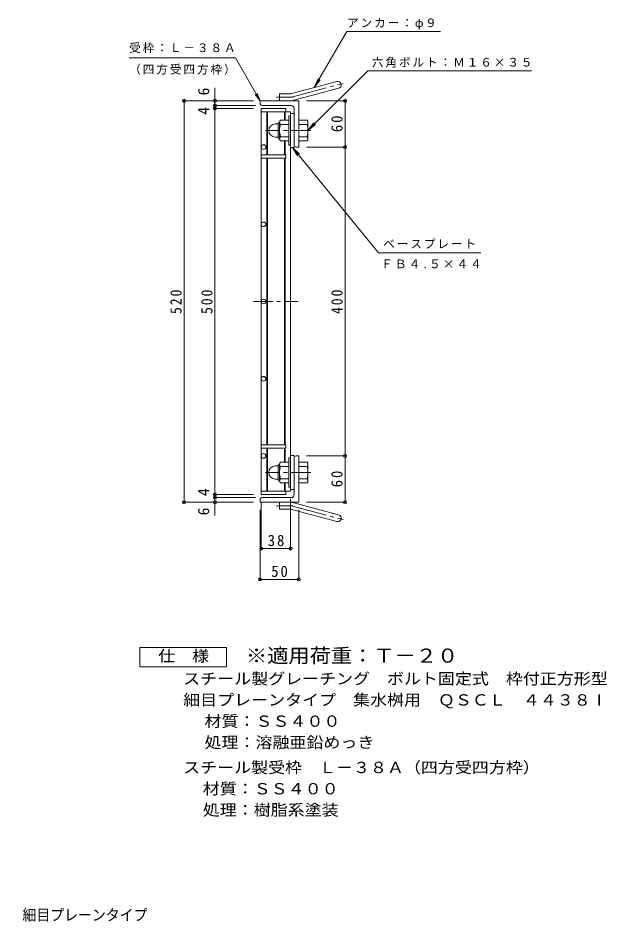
# Model space of a CAD drawing. Units: millimetres at full size, sheet at 1:5. Extents: x -900 to 798, y -688 to 624.
# Drawn here: x 35 to 798, y -664 to 507 of the extents above; entities that cross this region are included whole.
import ezdxf
from ezdxf.enums import TextEntityAlignment as Align

# ---------------------------------------------------------------- set-up
doc = ezdxf.new("R2010")
doc.units = ezdxf.units.MM
doc.header["$LTSCALE"] = 5
doc.header["$PDMODE"] = 32
doc.header["$PDSIZE"] = 4
doc.linetypes.add('CHAIN1', pattern=[8, 5, -1, 1, -1])
doc.linetypes.add('CHAIN2', pattern=[12, 9, -1, 1, -1])
for name, color, linetype, lineweight in [('E-1', 2, 'Continuous', 9), ('E-2', 3, 'Continuous', 9), ('E-4', 7, 'Continuous', 9), ('E-5', 7, 'Continuous', 9), ('F-5_F-5ﾚｲﾔ', 2, 'Continuous', 9)]:
    doc.layers.add(name, color=color, linetype=linetype, lineweight=lineweight)
doc.styles.add('ＭＳ ゴシック', font='')
doc.styles.get('ＭＳ ゴシック').set_extended_font_data('MS Gothic')

msp = doc.modelspace()

# ---------------------------------------------------------------- linework, layer by layer
at = {"layer": 'E-1'}
for p, q in [((389.923, 409.055), (448.114, 424.647)), ((392.252, 400.362), (450.443, 415.954)), ((348.778, 396.249), (348.778, 399.749)), ((398.778, 399.749), (348.778, 399.749)), ((373.778, 399.749), (373.778, 408.749)), ((387.594, 408.749), (373.778, 408.749)), ((398.778, 399.749), (398.778, 339.749)), ((388.778, 393.749), (351.278, 393.749)), ((392.778, 389.749), (392.778, 342.249)), ((385.978, 374.749), (375.017, 374.749)), ((385.978, 380.249), (385.978, 342.249)), ((388.278, 380.249), (385.978, 380.249)), ((398.778, 374.749), (409.74, 374.749)), ((368.468, 369.749), (371.978, 369.749)), ((371.978, 352.049), (371.978, 370.449)), ((373.778, 372.249), (373.979, 372.249)), ((373.979, 371.999), (373.979, 350.499)), ((385.978, 369.249), (375.017, 369.249)), ((398.778, 369.249), (409.74, 369.249)), ((410.979, 372.249), (410.779, 372.249)), ((410.779, 371.999), (410.779, 350.499)), ((368.479, 352.749), (371.978, 352.749)), ((385.978, 353.249), (375.017, 353.249)), ((398.778, 353.249), (409.74, 353.249)), ((373.778, 350.249), (373.979, 350.249)), ((385.978, 347.749), (375.017, 347.749)), ((388.278, 342.249), (385.978, 342.249)), ((395.278, 339.749), (398.778, 339.749)), ((398.778, 347.749), (409.74, 347.749)), ((410.979, 350.249), (410.779, 350.249)), ((385.978, -68.25), (375.017, -68.25)), ((385.978, -100.75), (385.978, -62.75)), ((388.278, -62.75), (385.978, -62.75)), ((392.778, -110.25), (392.778, -62.75)), ((395.278, -60.25), (398.778, -60.25)), ((398.778, -120.25), (398.778, -60.25)), ((398.778, -68.25), (409.74, -68.25)), ((368.479, -73.25), (371.978, -73.25)), ((371.978, -72.55), (371.978, -90.95)), ((373.778, -70.75), (373.979, -70.75)), ((373.979, -92.5), (373.979, -71)), ((385.978, -73.75), (375.017, -73.75)), ((398.778, -73.75), (409.74, -73.75)), ((410.979, -70.75), (410.779, -70.75)), ((410.779, -92.5), (410.779, -71)), ((368.468, -90.25), (371.978, -90.25)), ((373.778, -92.75), (373.979, -92.75)), ((385.978, -89.75), (375.017, -89.75)), ((398.778, -89.75), (409.74, -89.75)), ((410.979, -92.75), (410.779, -92.75)), ((385.978, -95.25), (375.017, -95.25)), ((388.278, -100.75), (385.978, -100.75)), ((398.778, -95.25), (409.74, -95.25)), ((348.778, -116.75), (348.778, -120.25)), ((388.778, -114.25), (351.278, -114.25)), ((398.778, -120.25), (348.778, -120.25)), ((373.778, -120.25), (373.778, -129.25)), ((392.252, -120.863), (450.443, -136.456)), ((387.594, -129.25), (373.778, -129.25)), ((389.923, -129.557), (448.114, -145.149))]:
    msp.add_line(p, q, dxfattribs=at)
at = {"layer": 'E-1', "linetype": 'CHAIN2'}
for p, q in [((391.087, 404.709), (456.254, 422.17)), ((387.593, 404.249), (369.973, 404.249)), ((387.593, -124.75), (369.973, -124.75)), ((391.087, -125.21), (456.254, -142.671))]:
    msp.add_line(p, q, dxfattribs=at)
at = {"layer": 'E-1', "linetype": 'CHAIN1'}
for p, q in [((414.284, 361.249), (355.677, 361.249)), ((414.284, -81.75), (355.677, -81.75))]:
    msp.add_line(p, q, dxfattribs=at)
at = {"layer": 'E-1'}
for centre, radius, start, end in [((449.278, 420.301), 4.5, 285.00014, 104.99991), ((387.593, 417.749), 18, 270, 285), ((387.594, 417.749), 9, 270, 285.00002), ((351.278, 396.249), 2.5, 180, 270), ((388.778, 389.749), 4, 0, 90), ((378.138, 371.999), 4.16, 138.61835, 221.37988), ((406.619, 371.999), 4.16, 318.62012, 41.38165), ((368.468, 361.259), 8.49, 90, 180), ((373.778, 370.449), 1.8, 90, 180), ((397.979, 361.249), 24, 160.52881, 199.47119), ((386.778, 361.249), 24, 340.52881, 19.47119), ((368.479, 361.249), 8.5, 180, 270), ((373.778, 352.049), 1.8, 180, 270), ((378.138, 350.499), 4.16, 138.62012, 221.38165), ((406.619, 350.499), 4.16, 318.61835, 41.37988), ((395.278, 342.249), 2.5, 180, 270), ((378.138, -71), 4.16, 138.61835, 221.37988), ((395.278, -62.75), 2.5, 90, 180), ((406.619, -71), 4.16, 318.62012, 41.38165), ((368.468, -81.76), 8.49, 180, 270), ((368.479, -81.75), 8.5, 90, 180), ((373.778, -72.55), 1.8, 90, 180), ((397.979, -81.75), 24, 160.52881, 199.47119), ((386.778, -81.75), 24, 340.52881, 19.47119), ((373.778, -90.95), 1.8, 180, 270), ((378.138, -92.5), 4.16, 138.62012, 221.38165), ((406.619, -92.5), 4.16, 318.61835, 41.37988), ((351.278, -116.75), 2.5, 90, 180), ((388.778, -110.25), 4, 270, 0), ((387.593, -138.25), 18, 75, 90), ((387.594, -138.25), 9, 74.99998, 90), ((449.278, -140.802), 4.5, 255.00009, 74.99986)]:
    msp.add_arc(centre, radius, start, end, dxfattribs=at)
at = {"layer": 'E-1', "linetype": 'CHAIN2'}
for centre, start, end in [((387.593, 417.749), 270, 284.99995), ((387.593, -138.25), 75.00005, 90)]:
    msp.add_arc(centre, 13.5, start, end, dxfattribs=at)
at = {"layer": 'E-2'}
for p, q in [((350.278, 389.749), (382.279, 389.749)), ((350.278, 389.749), (350.278, -110.251)), ((382.279, 389.749), (382.279, 385.249)), ((350.278, 385.249), (388.278, 385.249)), ((357.278, 385.249), (357.278, 329.749)), ((358.278, 385.249), (358.278, 329.749)), ((380.278, 385.249), (380.278, 374.749)), ((381.279, 385.249), (381.279, 374.749)), ((388.278, 385.249), (388.278, -105.751)), ((392.778, 383.249), (388.278, 383.249)), ((392.778, 339.249), (392.778, 383.249)), ((380.278, 347.749), (380.278, 329.749)), ((381.279, 347.749), (381.279, 329.749)), ((392.778, 339.249), (388.278, 339.249)), ((350.279, 325.249), (382.279, 325.249)), ((357.278, 325.249), (357.278, -45.751)), ((358.278, 325.249), (358.278, -45.751)), ((380.278, 325.249), (380.278, -45.751)), ((381.279, 325.249), (381.279, -45.751)), ((350.279, -45.751), (382.279, -45.751)), ((382.279, -45.751), (382.279, -50.251)), ((350.278, -50.251), (382.279, -50.251)), ((357.278, -50.251), (357.278, -105.751)), ((358.278, -50.251), (358.278, -105.751)), ((380.278, -50.251), (380.278, -68.25)), ((381.279, -50.251), (381.279, -68.25)), ((392.778, -59.75), (388.278, -59.75)), ((392.778, -59.75), (392.778, -103.75)), ((380.278, -95.25), (380.278, -105.751)), ((381.279, -95.25), (381.279, -105.751)), ((392.778, -103.75), (388.278, -103.75)), ((350.278, -105.751), (388.278, -105.751)), ((350.278, -110.251), (382.279, -110.251)), ((382.279, -105.751), (382.279, -110.251))]:
    msp.add_line(p, q, dxfattribs=at)
at = {"layer": 'E-2', "linetype": 'CHAIN1'}
msp.add_line((340.278, 139.749), (398.278, 139.749), dxfattribs=at)
at = {"layer": 'E-2'}
msp.add_lwpolyline([(350.278, 329.749), (382.279, 329.749), (382.279, 325.249)], dxfattribs=at)
for centre in [(353.278, 339.749), (353.278, 239.749), (353.278, 139.749), (353.278, 39.749), (353.278, -60.251)]:
    msp.add_circle(centre, 3, dxfattribs=at)
at = {"layer": 'E-4'}
for p, q in [((290.278, 399.749), (290.278, 416.749)), ((248.778, 399.749), (340.278, 399.749)), ((250.278, 399.749), (250.278, -120.251)), ((290.278, 399.749), (290.278, 393.749)), ((460.278, 399.749), (408.778, 399.749)), ((458.778, 399.749), (458.778, 339.749)), ((288.778, 393.749), (342.779, 393.749)), ((288.778, 389.749), (340.278, 389.749)), ((290.278, 393.749), (290.278, 389.749)), ((290.278, 389.749), (290.278, -110.251)), ((460.278, 339.749), (408.778, 339.749)), ((458.778, 339.749), (458.778, -60.251)), ((460.278, -60.251), (408.778, -60.251)), ((458.778, -60.251), (458.778, -120.251)), ((288.778, -110.251), (340.278, -110.251)), ((288.778, -114.251), (342.779, -114.251)), ((290.278, -110.251), (290.278, -114.251)), ((290.278, -114.251), (290.278, -120.251)), ((388.278, -181.751), (388.278, -115.751)), ((248.778, -120.251), (340.278, -120.251)), ((290.278, -120.251), (290.278, -137.251)), ((350.278, -181.751), (350.278, -120.251)), ((460.278, -120.251), (408.778, -120.251)), ((348.778, -221.751), (348.778, -130.25)), ((398.778, -221.751), (398.778, -130.25)), ((350.278, -180.251), (388.278, -180.251)), ((348.778, -220.251), (398.778, -220.251))]:
    msp.add_line(p, q, dxfattribs=at)
for p in [(250.278, 399.749), (290.278, 399.749), (458.778, 399.749), (290.278, 393.749), (290.278, 389.749), (458.778, 339.749), (458.778, -60.251), (290.278, -110.251), (290.278, -114.251), (250.278, -120.251), (290.278, -120.251), (458.778, -120.251), (350.278, -180.251), (388.278, -180.251), (348.778, -220.251), (398.778, -220.251)]:
    msp.add_point(p, dxfattribs=at)
at = {"layer": 'E-5'}
for p, q in [((179.2, 455.311), (316.7, 455.311)), ((348.778, 399.749), (316.7, 455.311)), ((488.121, 438.591), (410.779, 361.249)), ((488.121, 438.591), (700.316, 438.591)), ((419.018, 416.851), (423.802, 428.4)), ((419.018, 416.851), (426.628, 426.768)), ((348.778, 399.749), (342.437, 408.013)), ((348.778, 399.749), (344.792, 409.373)), ((410.779, 361.249), (418.388, 371.166)), ((410.779, 361.249), (420.695, 368.858)), ((390.528, 339.249), (399.629, 330.679)), ((502.03, 202.641), (634.53, 202.641))]:
    msp.add_line(p, q, dxfattribs=at)
for points in [[(419.018, 416.851), (460.976, 489.525), (582.511, 489.525)], [(502.03, 202.641), (390.528, 339.249), (397.101, 328.616)]]:
    msp.add_lwpolyline(points, dxfattribs=at)
at = {"layer": 'F-5_F-5ﾚｲﾔ'}
msp.add_lwpolyline([(192.936, -333.585), (192.936, -308.585), (305.436, -308.585), (305.436, -333.585)], close=True, dxfattribs=at)

# ---------------------------------------------------------------- texts
at = {"layer": 'E-4', "color": 2, "style": 'ＭＳ ゴシック'}
for s, p in [('6', (287.278, 406.749)), ('4', (287.278, 381.749)), ('4', (287.278, -112.251)), ('6', (287.278, -137.251))]:
    msp.add_text(s, height=14.66, rotation=90, dxfattribs=at).set_placement(p, align=Align.BOTTOM_LEFT)
at = {"layer": 'E-4', "color": 2, "char_height": 14.66, "attachment_point": 7, "rotation": 90, "style": 'ＭＳ ゴシック'}
for s, insert in [('\\T1.27;\\W0.95;60', (455.778, 359.124)), ('\\T1.27;\\W0.9;520', (247.278, 123.499)), ('\\T1.27;\\W0.9;500', (287.278, 123.499)), ('\\T1.27;\\W0.9;400', (455.778, 123.499)), ('\\T1.27;\\W0.95;60', (455.778, -100.876))]:
    msp.add_mtext(s, dxfattribs=dict(at, insert=insert))
at = {"layer": 'E-4', "color": 2, "char_height": 14.66, "attachment_point": 7, "style": 'ＭＳ ゴシック'}
for s, insert in [('\\T1.27;\\W0.95;38', (358.653, -177.251)), ('\\T1.27;\\W0.95;50', (363.153, -217.251))]:
    msp.add_mtext(s, dxfattribs=dict(at, insert=insert))
at = {"layer": 'E-5', "char_height": 11, "attachment_point": 7, "style": 'ＭＳ ゴシック'}
for s, insert in [('\\T1.17;アンカー：φ９', (461.399, 492.102)), ('\\T1.17;受枠：Ｌ－３８Ａ', (179.2, 461.625)), ('\\T1.17;六角ボルト：Ｍ１６×３５', (493.53, 442.731)), ('\\T1.17;（四方受四方枠）', (179.2, 433.439)), ('\\T1.17;ベースプレート', (508.28, 208.272)), ('\\T1.18;ＦＢ４.５×４４', (505.78, 182.688))]:
    msp.add_mtext(s, dxfattribs=dict(at, insert=insert))
at = {"layer": 'F-5_F-5ﾚｲﾔ', "style": 'ＭＳ ゴシック'}
for s, width, p in [('仕\u3000様', 1.1, (216.686, -331.085)), ('スチール製グレーチング\u3000ボルト固定式\u3000枠付正方形型', 1.1, (249.186, -360.545)), ('細目プレーンタイプ\u3000集水桝用\u3000ＱＳＣＬ\u3000４４３８Ⅰ', 1.1, (249.186, -388.046)), ('材質：ＳＳ４００', 1.1, (276.792, -415.544)), ('処理：溶融亜鉛めっき', 1.1, (276.792, -443.045)), ('スチール製受枠\u3000Ｌ－３８Ａ（四方受四方枠）', 1.1, (249.186, -475.545)), ('材質：ＳＳ４００', 1.1, (274.542, -503.045)), ('処理：樹脂系塗装', 1.1, (274.542, -530.545)), ('スチール製グレーチング\u3000ボルト固定式\u3000枠付正方形型\u3000細目プレーンタイプ', 0.9, (-426.973, -666.554))]:
    msp.add_text(s, height=14.66, dxfattribs=dict(at, width=width)).set_placement(p, align=Align.BOTTOM_LEFT)
at = {"layer": 'F-5_F-5ﾚｲﾔ', "color": 3, "style": 'ＭＳ ゴシック', "width": 1.1}
msp.add_text('※適用荷重：Ｔ－２０', height=18.33, dxfattribs=at).set_placement((330.436, -333.585), align=Align.BOTTOM_LEFT)

doc.saveas('drawing.dxf')
